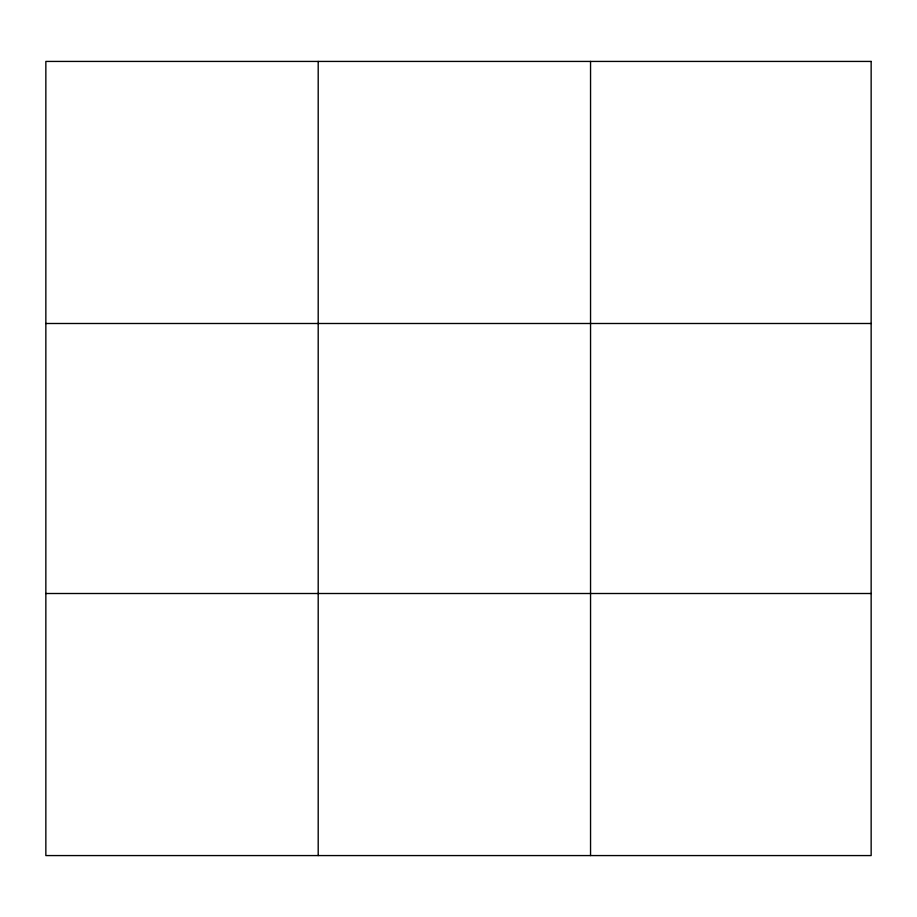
<?xml version="1.0" encoding="UTF-8"?>
<svg xmlns="http://www.w3.org/2000/svg" width="917" height="917" viewBox="0 0 917 917"><rect width="100%" height="100%" fill="white"/><g stroke="black" fill="none" stroke-linecap="round" stroke-linejoin="round"><path stroke-width="1.38" d="M318.199 61.428L318.199 855.572M590.548 61.428L590.548 855.572M45.85 323.495L871.15 323.495M45.85 593.505L871.15 593.505M871.15 61.428L871.15 855.572L45.85 855.572L45.85 61.428L871.15 61.428"/></g></svg>
